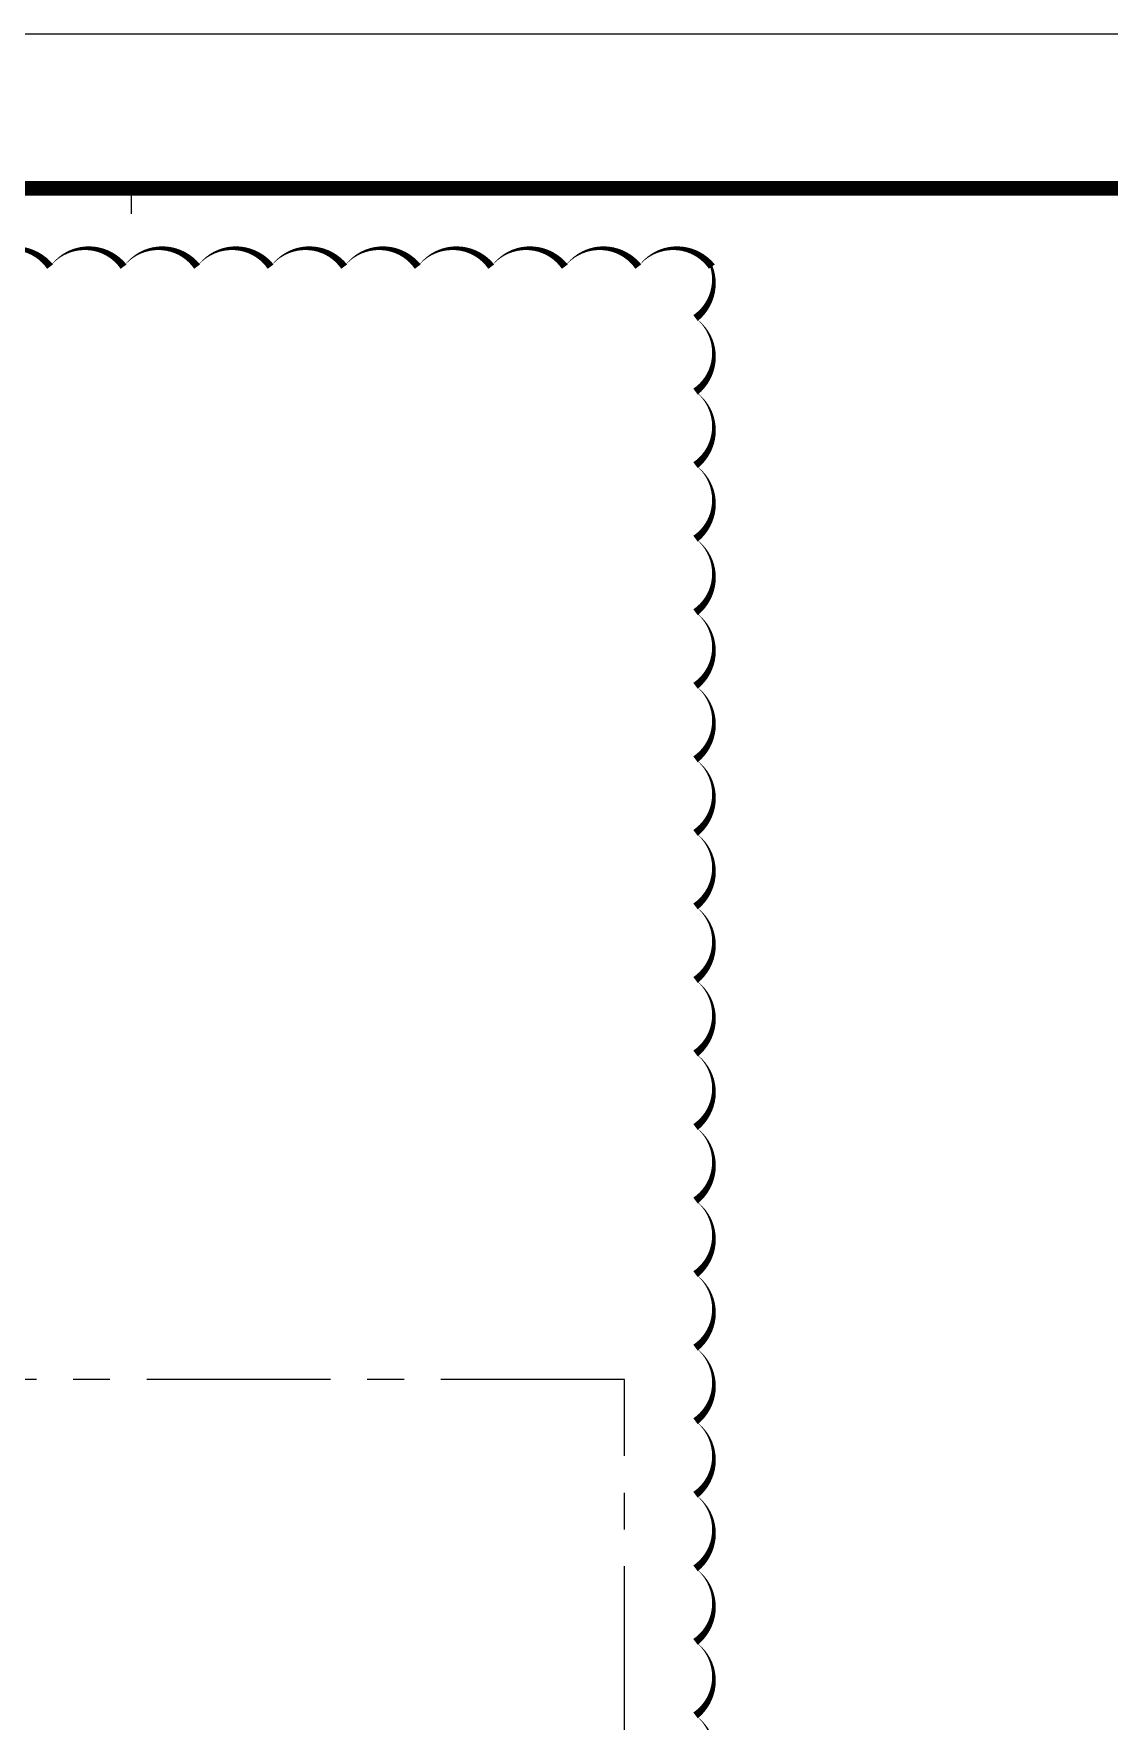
# Model space of a CAD drawing. Header units: millimetres. Extents: x 0 to 252300, y -45585 to -15885.
# Drawn here: x 111524 to 118837, y -27358 to -15885 of the extents above; entities that cross this region are included whole.
import ezdxf

# ---------------------------------------------------------------- set-up
doc = ezdxf.new("R2010")
doc.units = ezdxf.units.MM
doc.header["$LTSCALE"] = 1000
doc.linetypes.add('CEN', pattern=[62, 60, -1, 0, -1])
doc.linetypes.add('CENTER', pattern=[2, 1.25, -0.25, 0.25, -0.25])
for name, color, linetype in [('LINE3', 1, 'CENTER'), ('SYM', 3, 'Continuous'), ('XR-SHEET-SHT', 5, 'Continuous'), ('XREF', 7, 'CEN')]:
    doc.layers.add(name, color=color, linetype=linetype)
doc.layers.add('XR-SHEET-TEMP', color=171, linetype='Continuous', plot=False)

# ---------------------------------------------------------------- blocks, each defined once
blk = doc.blocks.new('XR-FORM-EE', base_point=(461, 408))
at = {"layer": 'XR-SHEET-SHT', "color": 5}
blk.add_lwpolyline([(0, 118800), (168200, 118800), (168200, 0), (0, 0)], close=True, dxfattribs=at)
at = {"layer": 'XR-SHEET-SHT', "color": 5, "const_width": 400}
blk.add_lwpolyline([(9300, 114600), (163900, 114600), (163900, 4200), (9300, 4200)], close=True, dxfattribs=at)
at = {"layer": 'XR-SHEET-TEMP'}
blk.add_line((112350, 114600), (112350, 113900), dxfattribs=at)

msp = doc.modelspace()

# ---------------------------------------------------------------- linework, layer by layer
at = {"layer": 'LINE3', "color": 6}
for p, q in [((115542, -25033), (99515, -25033)), ((115542, -27554), (115542, -25033))]:
    msp.add_line(p, q, dxfattribs=at)
at = {"layer": 'SYM'}
for points in [[(111135, -17468, 0, 50, -0.5), (111635, -17468, 0, 50, -0.5), (112135, -17468, 0, 50, -0.5), (112635, -17468, 0, 50, -0.5), (113135, -17468, 0, 50, -0.5), (113635, -17468, 0, 50, -0.5), (114135, -17468, 0, 50, -0.5), (114635, -17468, 0, 50, -0.5), (115135, -17468, 0, 50, -0.5), (115635, -17468, 0, 50, -0.5), (116135, -17468, 0, 0, 0)], [(116130, -17462, 15.7, 50, -0.329105), (116024, -17818, 0, 50, -0.5), (116024, -18318, 0, 50, -0.5), (116024, -18818, 0, 50, -0.5), (116024, -19318, 0, 50, -0.5), (116024, -19818, 0, 50, -0.5), (116024, -20318, 0, 50, -0.5), (116024, -20818, 0, 50, -0.5), (116024, -21318, 0, 50, -0.5), (116024, -21818, 0, 50, -0.5), (116024, -22318, 0, 50, -0.5), (116024, -22818, 0, 50, -0.5), (116024, -23318, 0, 50, -0.5), (116024, -23818, 0, 50, -0.5), (116024, -24318, 0, 50, -0.5), (116024, -24818, 0, 50, -0.5), (116024, -25318, 0, 50, -0.5), (116024, -25818, 0, 50, -0.5), (116024, -26318, 0, 50, -0.5), (116024, -26818, 0, 50, -0.5), (116024, -27318, 0, 50, -0.5), (116024, -27818, 0, 50, -0.5)]]:
    msp.add_lwpolyline(points, format="xyseb", dxfattribs=at)

# ---------------------------------------------------------------- block references
at = {"layer": 'XREF', "xscale": 0.25, "yscale": 0.25, "zscale": 0.25}
msp.add_blockref('XR-FORM-EE', (84215, -45483), dxfattribs=at)

doc.saveas('drawing.dxf')
